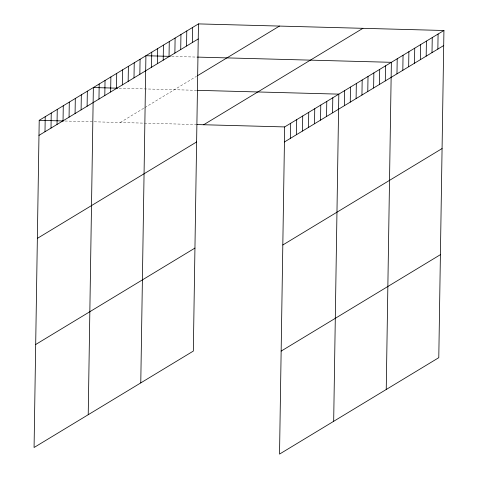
<?xml version="1.0" encoding="UTF-8"?>
<svg xmlns="http://www.w3.org/2000/svg" width="478" height="478" viewBox="0 0 478 478"><rect width="100%" height="100%" fill="white"/><g stroke="black" fill="none" stroke-linecap="round" stroke-linejoin="round"><path stroke-width="0.36" stroke-dasharray="2.39 1.79" d="M120.211 122.499L144.278 107.932M144.882 107.568L196.548 76.283M171.686 56.41L197.462 57.103M119.13 88.233L196.715 90.318M64.984 121.018L196.219 124.543"/><path stroke-width="0.72" d="M198.472 23.9L39.214 120.325L34.069 447.504L193.327 351.079L198.472 23.9L443.931 30.496L438.786 357.675L279.528 454.1L284.673 126.921L443.931 30.496M44.992 131.737L45.231 116.68M51.009 128.098L51.242 113.041M57.025 124.453L57.258 109.396M63.042 120.809L63.275 105.752M69.059 117.17L69.292 102.113M75.076 113.525L75.309 98.468M81.093 109.88L81.326 94.823M87.104 106.241L87.343 91.184M88.221 414.719L93.359 87.54L117.66 88.191M98.964 99.06L99.197 84.003M104.802 95.528L105.041 80.471M110.639 91.991L110.878 76.934M116.483 88.454L116.716 73.397M122.32 84.917L122.559 69.86M128.158 81.385L128.397 66.328M134.001 77.848L134.234 62.791M139.839 74.311L140.072 59.254M140.777 382.896L145.915 55.723L170.216 56.374M151.52 67.243L151.753 52.186M157.358 63.705L157.591 48.648M163.195 60.168L163.434 45.111M169.033 56.637L169.272 41.58M174.876 53.1L175.109 38.043M180.714 49.563L180.953 34.506M186.551 46.025L186.79 30.968M192.395 42.494L192.628 27.437M290.451 138.333L290.684 123.282M296.468 134.694L296.701 119.637M302.484 131.05L302.717 115.993M308.501 127.405L308.734 112.354M314.518 123.766L314.751 108.709M320.535 120.121L320.768 105.064M326.546 116.483L326.785 101.426M332.563 112.838L332.802 97.781M333.68 421.315L338.818 94.136L197.462 90.336M344.423 105.656L344.656 90.605M350.26 102.125L350.499 87.068M356.098 98.588L356.337 83.531M361.942 95.05L362.175 79.993M367.779 91.519L368.018 76.462M373.617 87.982L373.856 72.925M379.46 84.445L379.693 69.388M385.298 80.907L385.531 65.85M386.236 389.498L391.374 62.319L197.462 57.103M396.973 73.839L397.212 58.782M402.817 70.302L403.05 55.245M408.654 66.765L408.893 51.714M414.492 63.233L414.731 48.176M420.335 59.696L420.568 44.639M426.173 56.159L426.412 41.102M432.01 52.628L432.249 37.571M437.854 49.091L438.087 34.034M38.975 135.382L198.233 38.957M197.719 75.578L279.469 26.075M203.67 124.746L362.927 28.322M37.356 238.379L196.613 141.954M284.434 141.978L443.692 45.553M35.689 344.501L194.946 248.076M282.815 244.981L442.072 148.556M281.148 351.103L440.405 254.672M39.214 120.325L63.514 120.976M196.96 124.567L284.673 126.921"/></g></svg>
